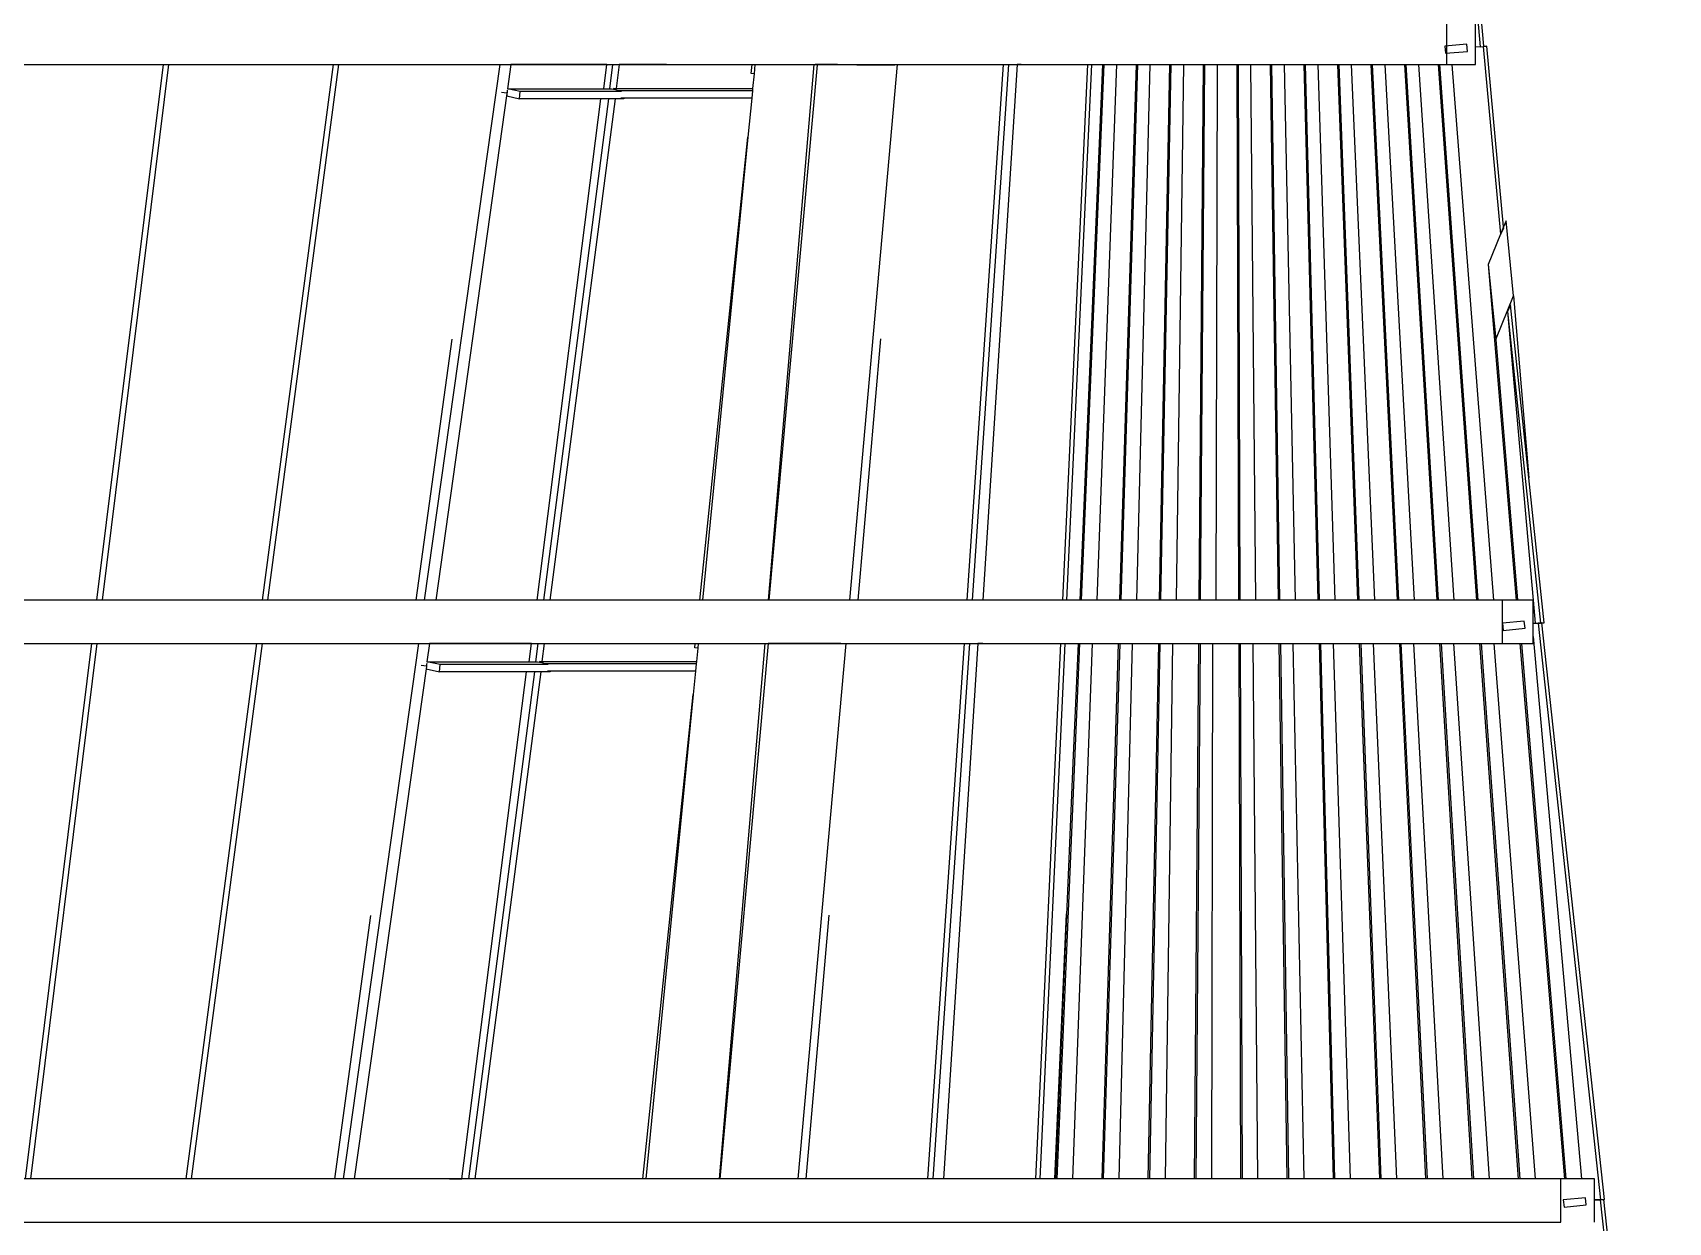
# Model space of a CAD drawing. Header units: millimetres. Extents: x 90964 to 877642, y 656808 to 1438307.
# Drawn here: x 854512 to 865818, y 1241727 to 1249947 of the extents above; entities that cross this region are included whole.
import ezdxf

# ---------------------------------------------------------------- set-up
doc = ezdxf.new("R2010")
doc.units = ezdxf.units.MM
doc.header["$LTSCALE"] = 300
doc.layers.add('ProfileEdges', color=7, linetype='Continuous')
doc.layers.add('SectionCutEdges', color=7, linetype='Continuous')

msp = doc.modelspace()

# ---------------------------------------------------------------- linework, layer by layer
at = {"color": 251}
for p, q in [((864485.8, 1249850.9), (864518.3, 1249850.6)), ((864543.3, 1249854.4), (864562.3, 1249854.6)), ((855412.4, 1249726.5), (854952.9, 1246026.5)), ((855450.5, 1249726.5), (854991, 1246026.5)), ((856587.5, 1249726.5), (856097.2, 1246026.5)), ((856625.6, 1249726.5), (856135.3, 1246026.5)), ((857221, 1246026.5), (857742.2, 1249726.5)), ((857817.3, 1249726.5), (857793.9, 1249560.5)), ((858459.2, 1249560.5), (858480.3, 1249726.5)), ((858520.4, 1249726.5), (858498.8, 1249560.5)), ((858565.9, 1249726.5), (858544.5, 1249562.2)), ((859477.7, 1249665.6), (859484.1, 1249726.5)), ((859498.3, 1249663.3), (859477.7, 1249665.6)), ((859498.3, 1249663.3), (859488.4, 1249562.2)), ((859504.5, 1249726.5), (859498.3, 1249663.3)), ((859598.8, 1246026.5), (859913.6, 1249726.5)), ((859934.4, 1249724.7), (859600.7, 1246026.5)), ((859920.7, 1249726.3), (859919.2, 1249726.5)), ((859920.7, 1249726.5), (859920.7, 1249726.3)), ((859934.4, 1249724.7), (859920.7, 1249726.3)), ((860208.1, 1249725.9), (859934.4, 1249724.7)), ((860074, 1249726.5), (860208.1, 1249725.9)), ((860488.4, 1249726.5), (860156.7, 1246026.5)), ((860209.8, 1249725.9), (860208.1, 1249725.9)), ((860209.8, 1249725.9), (860452.8, 1249724.8)), ((860452.8, 1249724.8), (860470.5, 1249724.8)), ((861221.1, 1249726.5), (860968.9, 1246026.5)), ((861257.8, 1249726.5), (861005.6, 1246026.5)), ((861316.4, 1249726.5), (861080.3, 1246026.5)), ((861633.2, 1246026.5), (861805.6, 1249726.5)), ((861830.3, 1249726.5), (861657.8, 1246026.5)), ((861906.7, 1249726.5), (861750.5, 1246026.5)), ((861915.9, 1249726.5), (861759.6, 1246026.5)), ((862002.6, 1249726.5), (861867.9, 1246026.5)), ((862138.7, 1249726.5), (862024.7, 1246026.5)), ((862147.9, 1249726.5), (862033.9, 1246026.5)), ((862234.6, 1249726.5), (862142.1, 1246026.5)), ((862370.7, 1249726.5), (862298.9, 1246026.5)), ((862379.9, 1249726.5), (862308.1, 1246026.5)), ((862466.5, 1249726.5), (862416.3, 1246026.5)), ((862602.7, 1249726.5), (862573.2, 1246026.5)), ((862611.9, 1249726.5), (862582.4, 1246026.5)), ((862698.5, 1249726.5), (862690.5, 1246026.5)), ((862834.7, 1249726.5), (862847.4, 1246026.5)), ((862843.9, 1249726.5), (862856.6, 1246026.5)), ((862930.5, 1249726.5), (862964.7, 1246026.5)), ((863066.7, 1249726.5), (863121.6, 1246026.5)), ((863075.9, 1249726.5), (863130.8, 1246026.5)), ((863162.5, 1249726.5), (863238.9, 1246026.5)), ((863298.6, 1249726.5), (863395.8, 1246026.5)), ((863307.8, 1249726.5), (863405, 1246026.5)), ((863394.5, 1249726.5), (863513.1, 1246026.5)), ((863530.6, 1249726.5), (863670, 1246026.5)), ((863539.8, 1249726.5), (863679.2, 1246026.5)), ((863626.5, 1249726.5), (863787.4, 1246026.5)), ((863762.5, 1249726.5), (863944.1, 1246026.5)), ((863771.7, 1249726.5), (863953.3, 1246026.5)), ((863858.5, 1249726.5), (864061.6, 1246026.5)), ((863994.5, 1249726.5), (864218.3, 1246026.5)), ((864003.7, 1249726.5), (864227.5, 1246026.5)), ((864090.5, 1249726.5), (864335.8, 1246026.5)), ((864226.4, 1249726.5), (864492.5, 1246026.5)), ((864235.6, 1249726.5), (864501.7, 1246026.5)), ((864322.5, 1249726.5), (864610, 1246026.5)), ((857791.6, 1249543.7), (857790, 1249532.8)), ((857791.6, 1249543.7), (857790.7, 1249532.6)), ((857792.5, 1249550.2), (857791.6, 1249543.7)), ((857881.2, 1249540.7), (857793.2, 1249560.5)), ((857793.9, 1249560.5), (857793.9, 1249560.5)), ((857793.9, 1249560.5), (858459.2, 1249560.5)), ((858459.2, 1249560.5), (858498.8, 1249560.5)), ((858498.8, 1249560.5), (858512.9, 1249560.5)), ((858512.9, 1249560.5), (858526.6, 1249557.4)), ((858526.7, 1249562.2), (858526.6, 1249557.4)), ((858526.6, 1249557.4), (858540.7, 1249554.3)), ((858540.7, 1249554.3), (858526.7, 1249562.2)), ((858526.7, 1249562.2), (858544.5, 1249562.2)), ((858556.3, 1249545.5), (858540.7, 1249554.3)), ((858544.5, 1249562.2), (859488.4, 1249562.2)), ((858556.2, 1249542.2), (858556.3, 1249545.5)), ((859486.8, 1249545.5), (858556.3, 1249545.5)), ((859486.8, 1249545.5), (859481.9, 1249495.8)), ((859488.4, 1249562.2), (859486.8, 1249545.5)), ((857790.2, 1249526.1), (857297.2, 1246026.5)), ((857752, 1249536.8), (857790, 1249532.6)), ((857790.2, 1249526.1), (857789, 1249511)), ((857789, 1249511), (857877.3, 1249491.1)), ((857790, 1249532.8), (857790.7, 1249532.6)), ((857790, 1249532.8), (857790, 1249532.7)), ((857790.7, 1249532.6), (857790, 1249532.7)), ((857790, 1249532.7), (857790, 1249532.6)), ((857790.7, 1249532.6), (857790.2, 1249526.1)), ((857790.7, 1249532.6), (857790.7, 1249532.6)), ((857877.3, 1249491.1), (857881.2, 1249540.7)), ((858439.8, 1249491.1), (857877.3, 1249491.1)), ((858581.9, 1249540.7), (857881.2, 1249540.7)), ((857998.2, 1246026.5), (858439.8, 1249491.1)), ((858492.4, 1249491.1), (858041.9, 1246026.5)), ((858537.1, 1249491.1), (858086.6, 1246026.5)), ((858492.4, 1249491.1), (858439.8, 1249491.1)), ((858537.1, 1249491.1), (858492.4, 1249491.1)), ((858597.3, 1249491.1), (858537.1, 1249491.1)), ((858597.6, 1249495.8), (858577.5, 1249495.8)), ((858597.6, 1249495.8), (858597.3, 1249491.1)), ((859481.9, 1249495.8), (858597.6, 1249495.8)), ((859481.9, 1249495.8), (859455.5, 1249226.3)), ((859122.6, 1246026.5), (859455.5, 1249226.3)), ((859455.5, 1249226.3), (859141.8, 1246026.5)), ((864573.4, 1248344.7), (864766.6, 1246026.5)), ((864748.5, 1248129.5), (864853.5, 1246870.1)), ((864706.5, 1248021.4), (864884.2, 1246026.5)), ((857163.2, 1246026.5), (857410.3, 1247829.2)), ((860372, 1247831.6), (860214.4, 1246026.5)), ((864625.8, 1247827.1), (864775.8, 1246026.5)), ((864884.2, 1246026.5), (864898.4, 1245867.7)), ((864898.3, 1245865.6), (864884.2, 1245865.4)), ((864898.3, 1245865.6), (864900.8, 1245865.8)), ((864900.8, 1245865.6), (864898.3, 1245865.6)), ((864898.4, 1245867.7), (864900.7, 1245867.6)), ((864900.7, 1245867.6), (864933.1, 1245867.3)), ((864900.8, 1245865.6), (864900.8, 1245865.8)), ((864900.8, 1245865.8), (864900.9, 1245865.8)), ((864917.6, 1245865.7), (864900.8, 1245865.6)), ((854918, 1245726.5), (854458.6, 1242026.5)), ((854955, 1245726.5), (854495.6, 1242026.5)), ((856059.7, 1245726.5), (855569.4, 1242026.5)), ((856096.8, 1245726.5), (855606.4, 1242026.5)), ((856660.2, 1242026.5), (857181.5, 1245726.5)), ((857254.9, 1245726.5), (857237.1, 1245600.4)), ((857943.9, 1245600.4), (857960, 1245726.5)), ((858002.9, 1245726.5), (857986.5, 1245600.4)), ((858047.6, 1245726.5), (858031.4, 1245602)), ((859088.2, 1245695.8), (859091.4, 1245726.5)), ((859112, 1245726.5), (859108.7, 1245693.5)), ((859259.3, 1242026.5), (859574, 1245726.5)), ((859594.6, 1245726.5), (859261.2, 1242026.5)), ((860132.7, 1245726.5), (859801, 1242026.5)), ((860949.6, 1245726.5), (860697.4, 1242026.5)), ((860987.2, 1245726.5), (860735, 1242026.5)), ((861044.8, 1245726.5), (860807.2, 1242026.5)), ((861446.7, 1242026.5), (861619.2, 1245726.5)), ((861645.8, 1245726.5), (861473.3, 1242026.5)), ((861748.2, 1245726.5), (861592, 1242026.5)), ((861834.4, 1245726.5), (861699.6, 1242026.5)), ((861737.5, 1245726.5), (861702.7, 1244902.4)), ((862015.2, 1245726.5), (861901.2, 1242026.5)), ((862025.9, 1245726.5), (861911.9, 1242026.5)), ((862112.1, 1245726.5), (862019.5, 1242026.5)), ((862292.8, 1245726.5), (862221, 1242026.5)), ((862303.6, 1245726.5), (862231.8, 1242026.5)), ((862389.7, 1245726.5), (862339.4, 1242026.5)), ((862570.5, 1245726.5), (862540.9, 1242026.5)), ((862581.2, 1245726.5), (862551.7, 1242026.5)), ((862667.3, 1245726.5), (862659.2, 1242026.5)), ((862848.1, 1245726.5), (862860.8, 1242026.5)), ((862858.8, 1245726.5), (862871.5, 1242026.5)), ((862945, 1245726.5), (862979.1, 1242026.5)), ((863125.7, 1245726.5), (863180.7, 1242026.5)), ((863136.5, 1245726.5), (863191.4, 1242026.5)), ((863222.6, 1245726.5), (863299, 1242026.5)), ((863403.4, 1245726.5), (863500.5, 1242026.5)), ((863414.1, 1245726.5), (863511.3, 1242026.5)), ((863500.3, 1245726.5), (863618.9, 1242026.5)), ((863681, 1245726.5), (863820.4, 1242026.5)), ((863691.7, 1245726.5), (863831.1, 1242026.5)), ((863777.9, 1245726.5), (863938.7, 1242026.5)), ((863958.6, 1245726.5), (864140.2, 1242026.5)), ((863969.3, 1245726.5), (864150.9, 1242026.5)), ((864055.6, 1245726.5), (864258.6, 1242026.5)), ((864236.2, 1245726.5), (864460, 1242026.5)), ((864246.9, 1245726.5), (864470.8, 1242026.5)), ((864333.2, 1245726.5), (864578.5, 1242026.5)), ((864513.7, 1245726.5), (864779.8, 1242026.5)), ((864524.5, 1245726.5), (864790.6, 1242026.5)), ((864610.9, 1245726.5), (864898.4, 1242026.5)), ((864791.3, 1245726.5), (865099.6, 1242026.5)), ((864802.1, 1245726.5), (865110.4, 1242026.5)), ((864884.2, 1245775.5), (865218.3, 1242026.5)), ((857235.4, 1245588.4), (857234.5, 1245582.1)), ((857328.3, 1245580.3), (857236.3, 1245600.4)), ((857237.1, 1245600.4), (857237.1, 1245600.4)), ((857237.1, 1245600.4), (857943.9, 1245600.4)), ((857943.9, 1245600.4), (857986.5, 1245600.4)), ((857986.5, 1245600.4), (858000.6, 1245600.4)), ((858000.6, 1245600.4), (858014.1, 1245597.5)), ((858014.2, 1245602), (858014.1, 1245597.5)), ((858014.1, 1245597.5), (858030.3, 1245593.9)), ((858030.3, 1245593.9), (858014.2, 1245602)), ((858014.2, 1245602), (858031.4, 1245602)), ((858048.5, 1245584.8), (858030.3, 1245593.9)), ((858031.4, 1245602), (859099.8, 1245602)), ((859108.7, 1245693.5), (859088.2, 1245695.8)), ((859099.8, 1245602), (859098.1, 1245584.8)), ((859108.7, 1245693.5), (859099.8, 1245602)), ((857233.3, 1245567.4), (856734.5, 1242026.5)), ((857196, 1245576.7), (857233.2, 1245572.6)), ((857233.3, 1245567.4), (857231.9, 1245550.9)), ((857231.9, 1245550.9), (857324.1, 1245530.7)), ((857234.5, 1245582.1), (857233.2, 1245572.8)), ((857233.2, 1245572.8), (857233.8, 1245572.7)), ((857233.2, 1245572.8), (857233.2, 1245572.7)), ((857233.8, 1245572.7), (857233.2, 1245572.7)), ((857233.2, 1245572.7), (857233.2, 1245572.6)), ((857233.8, 1245572.7), (857233.3, 1245567.4)), ((857234.5, 1245582.1), (857233.8, 1245572.7)), ((857324.1, 1245530.7), (857328.3, 1245580.3)), ((857925, 1245530.7), (857324.1, 1245530.7)), ((858073.9, 1245580.3), (857328.3, 1245580.3)), ((857478, 1242026.5), (857925, 1245530.7)), ((857979.7, 1245530.7), (857524.1, 1242026.5)), ((858023.7, 1245530.7), (857568.1, 1242026.5)), ((857979.7, 1245530.7), (857925, 1245530.7)), ((858023.7, 1245530.7), (857979.7, 1245530.7)), ((858088.6, 1245530.7), (858023.7, 1245530.7)), ((858048.5, 1245581.8), (858048.5, 1245584.8)), ((859098.1, 1245584.8), (858048.5, 1245584.8)), ((858089, 1245535.2), (858069.4, 1245535.2)), ((858089, 1245535.2), (858088.6, 1245530.7)), ((859093.2, 1245535.2), (858089, 1245535.2)), ((859093.2, 1245535.2), (859077.4, 1245374.4)), ((859098.1, 1245584.8), (859093.2, 1245535.2)), ((858729.9, 1242026.5), (859077.4, 1245374.4)), ((859077.4, 1245374.4), (858749.1, 1242026.5)), ((861702.7, 1244902.4), (861581.2, 1242026.5)), ((856600.4, 1242026.5), (856849.8, 1243847.1)), ((860015.2, 1243849.2), (859855.5, 1242026.5)), ((861656.3, 1243857.5), (861575, 1242026.5)), ((865307.5, 1241881.9), (865350, 1241881.6)), ((865346.6, 1241881.2), (865307.5, 1241880.9))]:
    msp.add_line(p, q, dxfattribs=at)
at = {"layer": 'ProfileEdges'}
for points in [[(864287.2, 1250026.5), (846388.1, 1250026.5), (846388.1, 1249726.5), (864287.2, 1249726.5)], [(864670.8, 1246026.5), (846388.1, 1246026.5), (846388.1, 1245726.5), (864670.8, 1245726.5)], [(865074.8, 1242026.5), (846388.1, 1242026.5), (846388.1, 1241726.5), (865074.8, 1241726.5)]]:
    msp.add_lwpolyline(points, close=True, dxfattribs=at)
at = {"layer": 'SectionCutEdges', "color": 251}
for p, q in [((864157, 1253836.8), (864518.3, 1249850.6)), ((864543.3, 1249854.4), (864182.1, 1253839.2)), ((864485.8, 1249850.9), (864485.8, 1250026.5)), ((864425.2, 1249867.7), (864273.9, 1249855)), ((864273.9, 1249855), (864278.2, 1249805.1)), ((864278.2, 1249805.1), (864429.5, 1249817.9)), ((864429.5, 1249817.9), (864425.2, 1249867.7)), ((864485.8, 1249726.5), (864485.8, 1249850.9)), ((864518.3, 1249850.6), (864537, 1249852.2)), ((864543.4, 1249852.9), (864537, 1249852.3)), ((864537, 1249852.2), (864543.4, 1249852.8)), ((864537, 1249852.3), (864537, 1249852.2)), ((864537, 1249852.2), (864658.5, 1248554.3)), ((864543.4, 1249852.9), (864543.3, 1249854.4)), ((864562.3, 1249854.6), (864543.4, 1249852.9)), ((864543.4, 1249852.8), (864543.4, 1249852.9)), ((864679.2, 1248605.3), (864562.3, 1249854.6)), ((854275.3, 1249726.5), (855339.3, 1249726.5)), ((855339.3, 1249726.5), (855381.4, 1249726.5)), ((855381.4, 1249726.5), (855412.4, 1249726.5)), ((855412.4, 1249726.5), (855450.5, 1249726.5)), ((855450.5, 1249726.5), (856514.3, 1249726.5)), ((856514.3, 1249726.5), (856558.8, 1249726.5)), ((856558.8, 1249726.5), (856587.5, 1249726.5)), ((856587.5, 1249726.5), (856625.6, 1249726.5)), ((856625.6, 1249726.5), (857670.4, 1249726.5)), ((857670.4, 1249726.5), (857716.2, 1249726.5)), ((857716.2, 1249726.5), (857742.2, 1249726.5)), ((857742.2, 1249726.5), (857778.7, 1249726.5)), ((857778.7, 1249726.5), (857817.3, 1249726.5)), ((858480.3, 1249726.5), (857817.3, 1249726.5)), ((858480.3, 1249726.5), (858503.7, 1249726.5)), ((858503.7, 1249726.5), (858520.4, 1249726.5)), ((858520.4, 1249726.5), (858565.9, 1249726.5)), ((858892.3, 1249726.5), (858565.9, 1249726.5)), ((858892.3, 1249726.5), (859411, 1249726.5)), ((859411, 1249726.5), (859484.1, 1249726.5)), ((859484.1, 1249726.5), (859504.5, 1249726.5)), ((859504.5, 1249726.5), (859535.6, 1249726.5)), ((859535.6, 1249726.5), (859913.6, 1249726.5)), ((859913.6, 1249726.5), (859914.5, 1249726.5)), ((859914.5, 1249726.5), (859919.2, 1249726.5)), ((859919.2, 1249726.5), (859920.7, 1249726.5)), ((860074, 1249726.5), (859920.7, 1249726.5)), ((860074, 1249726.5), (860470.6, 1249726.5)), ((860470.6, 1249726.5), (860481.9, 1249726.5)), ((860481.9, 1249726.5), (860488.4, 1249726.5)), ((860488.4, 1249726.5), (860526.7, 1249726.5)), ((860526.7, 1249726.5), (860537.6, 1249726.5)), ((860537.6, 1249726.5), (860690, 1249726.5)), ((860690, 1249726.5), (861111.6, 1249726.5)), ((861111.6, 1249726.5), (861221.1, 1249726.5)), ((861221.1, 1249726.5), (861257.8, 1249726.5)), ((861257.8, 1249726.5), (861306.3, 1249726.5)), ((861306.3, 1249726.5), (861316.4, 1249726.5)), ((861345.2, 1249726.5), (861316.4, 1249726.5)), ((861345.2, 1249726.5), (861805.6, 1249726.5)), ((861805.6, 1249726.5), (861824.4, 1249726.5)), ((861824.4, 1249726.5), (861830.3, 1249726.5)), ((861830.3, 1249726.5), (861906.7, 1249726.5)), ((861906.7, 1249726.5), (861915.9, 1249726.5)), ((861915.9, 1249726.5), (861998.4, 1249726.5)), ((861998.4, 1249726.5), (862002.6, 1249726.5)), ((862002.6, 1249726.5), (862138.7, 1249726.5)), ((862138.7, 1249726.5), (862147.9, 1249726.5)), ((862147.9, 1249726.5), (862227, 1249726.5)), ((862227, 1249726.5), (862234.6, 1249726.5)), ((862234.6, 1249726.5), (862370.7, 1249726.5)), ((862370.7, 1249726.5), (862379.9, 1249726.5)), ((862379.9, 1249726.5), (862455.5, 1249726.5)), ((862455.5, 1249726.5), (862466.5, 1249726.5)), ((862466.5, 1249726.5), (862602.7, 1249726.5)), ((862602.7, 1249726.5), (862611.9, 1249726.5)), ((862611.9, 1249726.5), (862684, 1249726.5)), ((862684, 1249726.5), (862698.5, 1249726.5)), ((862698.5, 1249726.5), (862834.7, 1249726.5)), ((862834.7, 1249726.5), (862843.9, 1249726.5)), ((862843.9, 1249726.5), (862912.5, 1249726.5)), ((862912.5, 1249726.5), (862930.5, 1249726.5)), ((862930.5, 1249726.5), (863066.7, 1249726.5)), ((863066.7, 1249726.5), (863075.9, 1249726.5)), ((863075.9, 1249726.5), (863141, 1249726.5)), ((863141, 1249726.5), (863162.5, 1249726.5)), ((863162.5, 1249726.5), (863298.6, 1249726.5)), ((863298.6, 1249726.5), (863307.8, 1249726.5)), ((863307.8, 1249726.5), (863369.5, 1249726.5)), ((863369.5, 1249726.5), (863394.5, 1249726.5)), ((863394.5, 1249726.5), (863530.6, 1249726.5)), ((863530.6, 1249726.5), (863539.8, 1249726.5)), ((863539.8, 1249726.5), (863598.1, 1249726.5)), ((863598.1, 1249726.5), (863626.5, 1249726.5)), ((863626.5, 1249726.5), (863762.5, 1249726.5)), ((863762.5, 1249726.5), (863771.7, 1249726.5)), ((863771.7, 1249726.5), (863826.6, 1249726.5)), ((863826.6, 1249726.5), (863858.5, 1249726.5)), ((863858.5, 1249726.5), (863994.5, 1249726.5)), ((863994.5, 1249726.5), (864003.7, 1249726.5)), ((864003.7, 1249726.5), (864055.1, 1249726.5)), ((864055.1, 1249726.5), (864090.5, 1249726.5)), ((864090.5, 1249726.5), (864226.4, 1249726.5)), ((864226.4, 1249726.5), (864235.6, 1249726.5)), ((864235.6, 1249726.5), (864283.6, 1249726.5)), ((864283.6, 1249726.5), (864322.5, 1249726.5)), ((864322.5, 1249726.5), (864485.8, 1249726.5)), ((864696.2, 1248647.1), (864679.2, 1248605.3)), ((864748.5, 1248129.5), (864696.2, 1248647.1)), ((864658.5, 1248554.3), (864573.4, 1248344.7)), ((864679.2, 1248605.3), (864658.5, 1248554.3)), ((864658.6, 1248554), (864658.5, 1248554.3)), ((864658.6, 1248554), (864659, 1248549.5)), ((864659, 1248549.5), (864680.1, 1248596.2)), ((864680.1, 1248596.2), (864679.2, 1248605.3)), ((864573.4, 1248344.7), (864625.8, 1247827.1)), ((864625.8, 1247827.1), (864748.5, 1248129.5)), ((864727.1, 1248067.4), (864706.5, 1248021.4)), ((864706.5, 1248021.4), (864933.8, 1245867.4)), ((864853.5, 1246870.1), (864727.1, 1248067.4)), ((864959.1, 1245869.9), (864853.5, 1246870.1)), ((854894.1, 1246026.5), (853846.8, 1246026.5)), ((854903.5, 1246026.5), (854894.1, 1246026.5)), ((854952.9, 1246026.5), (854903.5, 1246026.5)), ((854991, 1246026.5), (854952.9, 1246026.5)), ((856038.2, 1246026.5), (854991, 1246026.5)), ((856047.6, 1246026.5), (856038.2, 1246026.5)), ((856097.2, 1246026.5), (856047.6, 1246026.5)), ((856135.3, 1246026.5), (856097.2, 1246026.5)), ((857163.2, 1246026.5), (856135.3, 1246026.5)), ((857172.6, 1246026.5), (857163.2, 1246026.5)), ((857221, 1246026.5), (857172.6, 1246026.5)), ((857297.2, 1246026.5), (857221, 1246026.5)), ((857363.8, 1246026.5), (857297.2, 1246026.5)), ((857895.7, 1246026.5), (857363.8, 1246026.5)), ((857998.2, 1246026.5), (857895.7, 1246026.5)), ((858008.2, 1246026.5), (857998.2, 1246026.5)), ((858041.9, 1246026.5), (858008.2, 1246026.5)), ((858086.6, 1246026.5), (858041.9, 1246026.5)), ((858167.3, 1246026.5), (858086.6, 1246026.5)), ((859122.6, 1246026.5), (858167.3, 1246026.5)), ((859141.8, 1246026.5), (859122.6, 1246026.5)), ((859598.8, 1246026.5), (859141.8, 1246026.5)), ((859600.3, 1246026.5), (859598.8, 1246026.5)), ((859600.7, 1246026.5), (859600.3, 1246026.5)), ((860139.6, 1246026.5), (859600.7, 1246026.5)), ((860156.7, 1246026.5), (860139.6, 1246026.5)), ((860201, 1246026.5), (860156.7, 1246026.5)), ((860214.4, 1246026.5), (860201, 1246026.5)), ((860356.6, 1246026.5), (860214.4, 1246026.5)), ((860923.8, 1246026.5), (860356.6, 1246026.5)), ((860968.9, 1246026.5), (860923.8, 1246026.5)), ((861005.6, 1246026.5), (860968.9, 1246026.5)), ((861056.5, 1246026.5), (861005.6, 1246026.5)), ((861080.3, 1246026.5), (861056.5, 1246026.5)), ((861148.1, 1246026.5), (861080.3, 1246026.5)), ((861633.2, 1246026.5), (861148.1, 1246026.5)), ((861651.9, 1246026.5), (861633.2, 1246026.5)), ((861657.8, 1246026.5), (861651.9, 1246026.5)), ((861732.5, 1246026.5), (861657.8, 1246026.5)), ((861750.5, 1246026.5), (861732.5, 1246026.5)), ((861759.6, 1246026.5), (861750.5, 1246026.5)), ((861833.4, 1246026.5), (861759.6, 1246026.5)), ((861867.9, 1246026.5), (861833.4, 1246026.5)), ((862024.7, 1246026.5), (861867.9, 1246026.5)), ((862033.9, 1246026.5), (862024.7, 1246026.5)), ((862107.6, 1246026.5), (862033.9, 1246026.5)), ((862142.1, 1246026.5), (862107.6, 1246026.5)), ((862298.9, 1246026.5), (862142.1, 1246026.5)), ((862308.1, 1246026.5), (862298.9, 1246026.5)), ((862381.8, 1246026.5), (862308.1, 1246026.5)), ((862416.3, 1246026.5), (862381.8, 1246026.5)), ((862573.2, 1246026.5), (862416.3, 1246026.5)), ((862582.4, 1246026.5), (862573.2, 1246026.5)), ((862656.1, 1246026.5), (862582.4, 1246026.5)), ((862690.5, 1246026.5), (862656.1, 1246026.5)), ((862847.4, 1246026.5), (862690.5, 1246026.5)), ((862856.6, 1246026.5), (862847.4, 1246026.5)), ((862930.3, 1246026.5), (862856.6, 1246026.5)), ((862964.7, 1246026.5), (862930.3, 1246026.5)), ((863121.6, 1246026.5), (862964.7, 1246026.5)), ((863130.8, 1246026.5), (863121.6, 1246026.5)), ((863204.5, 1246026.5), (863130.8, 1246026.5)), ((863238.9, 1246026.5), (863204.5, 1246026.5)), ((863395.8, 1246026.5), (863238.9, 1246026.5)), ((863405, 1246026.5), (863395.8, 1246026.5)), ((863478.7, 1246026.5), (863405, 1246026.5)), ((863513.1, 1246026.5), (863478.7, 1246026.5)), ((863670, 1246026.5), (863513.1, 1246026.5)), ((863679.2, 1246026.5), (863670, 1246026.5)), ((863752.9, 1246026.5), (863679.2, 1246026.5)), ((863787.4, 1246026.5), (863752.9, 1246026.5)), ((863944.1, 1246026.5), (863787.4, 1246026.5)), ((863953.3, 1246026.5), (863944.1, 1246026.5)), ((864027.1, 1246026.5), (863953.3, 1246026.5)), ((864061.6, 1246026.5), (864027.1, 1246026.5)), ((864218.3, 1246026.5), (864061.6, 1246026.5)), ((864227.5, 1246026.5), (864218.3, 1246026.5)), ((864301.3, 1246026.5), (864227.5, 1246026.5)), ((864335.8, 1246026.5), (864301.3, 1246026.5)), ((864492.5, 1246026.5), (864335.8, 1246026.5)), ((864501.7, 1246026.5), (864492.5, 1246026.5)), ((864575.6, 1246026.5), (864501.7, 1246026.5)), ((864610, 1246026.5), (864575.6, 1246026.5)), ((864766.6, 1246026.5), (864610, 1246026.5)), ((864775.8, 1246026.5), (864766.6, 1246026.5)), ((864849.8, 1246026.5), (864775.8, 1246026.5)), ((864884.2, 1246026.5), (864849.8, 1246026.5)), ((864884.2, 1245865.4), (864884.2, 1246026.5)), ((864822.5, 1245881.4), (864670.7, 1245866.5)), ((864670.7, 1245866.5), (864675.7, 1245816.8)), ((864675.7, 1245816.8), (864827.5, 1245831.7)), ((864827.5, 1245831.7), (864822.5, 1245881.4)), ((864884.2, 1245775.5), (864884.2, 1245865.4)), ((864933.1, 1245867.3), (864917.6, 1245865.7)), ((864917.6, 1245865.7), (865350, 1241881.6)), ((864933.8, 1245867.4), (864933.1, 1245867.3)), ((864942.9, 1245868.4), (864933.8, 1245867.4)), ((864933.8, 1245867.3), (864942.9, 1245868.3)), ((864933.8, 1245867.4), (864933.8, 1245867.3)), ((864942.9, 1245868.3), (864959.1, 1245869.9)), ((864942.9, 1245868.3), (864942.9, 1245868.4)), ((865375.9, 1241884.2), (864942.9, 1245868.3)), ((853813.3, 1245726.5), (854842.3, 1245726.5)), ((854842.3, 1245726.5), (854886.5, 1245726.5)), ((854886.5, 1245726.5), (854918, 1245726.5)), ((854918, 1245726.5), (854955, 1245726.5)), ((854955, 1245726.5), (855983.9, 1245726.5)), ((855983.9, 1245726.5), (856030.5, 1245726.5)), ((856030.5, 1245726.5), (856059.7, 1245726.5)), ((856059.7, 1245726.5), (856096.8, 1245726.5)), ((856096.8, 1245726.5), (857107.1, 1245726.5)), ((857107.1, 1245726.5), (857155.1, 1245726.5)), ((857155.1, 1245726.5), (857181.5, 1245726.5)), ((857181.5, 1245726.5), (857217.1, 1245726.5)), ((857217.1, 1245726.5), (857254.9, 1245726.5)), ((857960, 1245726.5), (857254.9, 1245726.5)), ((857960, 1245726.5), (857985.6, 1245726.5)), ((857985.6, 1245726.5), (858002.9, 1245726.5)), ((858002.9, 1245726.5), (858047.6, 1245726.5)), ((858047.6, 1245726.5), (858365.1, 1245726.5)), ((858365.1, 1245726.5), (858970.4, 1245726.5)), ((858970.4, 1245726.5), (859091.4, 1245726.5)), ((859091.4, 1245726.5), (859112, 1245726.5)), ((859112, 1245726.5), (859142.7, 1245726.5)), ((859142.7, 1245726.5), (859574, 1245726.5)), ((859574, 1245726.5), (859574.7, 1245726.5)), ((859574.7, 1245726.5), (859594.6, 1245726.5)), ((860097.2, 1245726.5), (859594.6, 1245726.5)), ((860097.2, 1245726.5), (860126, 1245726.5)), ((860126, 1245726.5), (860132.7, 1245726.5)), ((860132.7, 1245726.5), (860168.5, 1245726.5)), ((860168.5, 1245726.5), (860179.7, 1245726.5)), ((860179.7, 1245726.5), (860343.8, 1245726.5)), ((860343.8, 1245726.5), (860827.4, 1245726.5)), ((860827.4, 1245726.5), (860949.6, 1245726.5)), ((860949.6, 1245726.5), (860987.2, 1245726.5)), ((860987.2, 1245726.5), (861033.6, 1245726.5)), ((861033.6, 1245726.5), (861044.8, 1245726.5)), ((861079.9, 1245726.5), (861044.8, 1245726.5)), ((861079.9, 1245726.5), (861619.2, 1245726.5)), ((861619.2, 1245726.5), (861638.8, 1245726.5)), ((861638.8, 1245726.5), (861645.8, 1245726.5)), ((861645.8, 1245726.5), (861728.8, 1245726.5)), ((861728.8, 1245726.5), (861737.5, 1245726.5)), ((861737.5, 1245726.5), (861748.2, 1245726.5)), ((861748.2, 1245726.5), (861829.6, 1245726.5)), ((861829.6, 1245726.5), (861834.4, 1245726.5)), ((861834.4, 1245726.5), (862015.2, 1245726.5)), ((862015.2, 1245726.5), (862025.9, 1245726.5)), ((862025.9, 1245726.5), (862103.8, 1245726.5)), ((862103.8, 1245726.5), (862112.1, 1245726.5)), ((862112.1, 1245726.5), (862292.8, 1245726.5)), ((862292.8, 1245726.5), (862303.6, 1245726.5)), ((862303.6, 1245726.5), (862378, 1245726.5)), ((862378, 1245726.5), (862389.7, 1245726.5)), ((862389.7, 1245726.5), (862570.5, 1245726.5)), ((862570.5, 1245726.5), (862581.2, 1245726.5)), ((862581.2, 1245726.5), (862652.2, 1245726.5)), ((862652.2, 1245726.5), (862667.3, 1245726.5)), ((862667.3, 1245726.5), (862848.1, 1245726.5)), ((862848.1, 1245726.5), (862858.8, 1245726.5)), ((862858.8, 1245726.5), (862926.4, 1245726.5)), ((862926.4, 1245726.5), (862945, 1245726.5)), ((862945, 1245726.5), (863125.7, 1245726.5)), ((863125.7, 1245726.5), (863136.5, 1245726.5)), ((863136.5, 1245726.5), (863200.6, 1245726.5)), ((863200.6, 1245726.5), (863222.6, 1245726.5)), ((863222.6, 1245726.5), (863403.4, 1245726.5)), ((863403.4, 1245726.5), (863414.1, 1245726.5)), ((863414.1, 1245726.5), (863474.7, 1245726.5)), ((863474.7, 1245726.5), (863500.3, 1245726.5)), ((863500.3, 1245726.5), (863681, 1245726.5)), ((863681, 1245726.5), (863691.7, 1245726.5)), ((863691.7, 1245726.5), (863748.9, 1245726.5)), ((863748.9, 1245726.5), (863777.9, 1245726.5)), ((863777.9, 1245726.5), (863958.6, 1245726.5)), ((863958.6, 1245726.5), (863969.3, 1245726.5)), ((863969.3, 1245726.5), (864023.1, 1245726.5)), ((864023.1, 1245726.5), (864055.6, 1245726.5)), ((864055.6, 1245726.5), (864236.2, 1245726.5)), ((864236.2, 1245726.5), (864246.9, 1245726.5)), ((864246.9, 1245726.5), (864297.3, 1245726.5)), ((864297.3, 1245726.5), (864333.2, 1245726.5)), ((864333.2, 1245726.5), (864513.7, 1245726.5)), ((864513.7, 1245726.5), (864524.5, 1245726.5)), ((864524.5, 1245726.5), (864571.5, 1245726.5)), ((864571.5, 1245726.5), (864610.9, 1245726.5)), ((864610.9, 1245726.5), (864791.3, 1245726.5)), ((864791.3, 1245726.5), (864802.1, 1245726.5)), ((864802.1, 1245726.5), (864845.7, 1245726.5)), ((864845.7, 1245726.5), (864884.2, 1245726.5)), ((864884.2, 1245726.5), (864884.2, 1245775.5)), ((855508.4, 1242026.5), (854495.6, 1242026.5)), ((855518, 1242026.5), (855508.4, 1242026.5)), ((855569.4, 1242026.5), (855518, 1242026.5)), ((855606.4, 1242026.5), (855569.4, 1242026.5)), ((856600.4, 1242026.5), (855606.4, 1242026.5)), ((856610.2, 1242026.5), (856600.4, 1242026.5)), ((856660.2, 1242026.5), (856610.2, 1242026.5)), ((856734.5, 1242026.5), (856660.2, 1242026.5)), ((856790.1, 1242026.5), (856734.5, 1242026.5)), ((857392, 1242026.5), (856790.1, 1242026.5)), ((857392, 1242026.5), (857478, 1242026.5)), ((857488.2, 1242026.5), (857478, 1242026.5)), ((857524.1, 1242026.5), (857488.2, 1242026.5)), ((857568.1, 1242026.5), (857524.1, 1242026.5)), ((857662.8, 1242026.5), (857568.1, 1242026.5)), ((858711.6, 1242026.5), (857662.8, 1242026.5)), ((858729.9, 1242026.5), (858711.6, 1242026.5)), ((858749.1, 1242026.5), (858729.9, 1242026.5)), ((859259.3, 1242026.5), (858749.1, 1242026.5)), ((859260.5, 1242026.5), (859259.3, 1242026.5)), ((859261.2, 1242026.5), (859260.5, 1242026.5)), ((859783.5, 1242026.5), (859261.2, 1242026.5)), ((859801, 1242026.5), (859783.5, 1242026.5)), ((859843.1, 1242026.5), (859801, 1242026.5)), ((859855.5, 1242026.5), (859843.1, 1242026.5)), ((859994, 1242026.5), (859855.5, 1242026.5)), ((860664.9, 1242026.5), (859994, 1242026.5)), ((860697.4, 1242026.5), (860664.9, 1242026.5)), ((860735, 1242026.5), (860697.4, 1242026.5)), ((860781.8, 1242026.5), (860735, 1242026.5)), ((860807.2, 1242026.5), (860781.8, 1242026.5)), ((860888.1, 1242026.5), (860807.2, 1242026.5)), ((861446.7, 1242026.5), (860888.1, 1242026.5)), ((861466.3, 1242026.5), (861446.7, 1242026.5)), ((861473.3, 1242026.5), (861466.3, 1242026.5)), ((861547.6, 1242026.5), (861473.3, 1242026.5)), ((861575, 1242026.5), (861547.6, 1242026.5)), ((861581.2, 1242026.5), (861575, 1242026.5)), ((861592, 1242026.5), (861581.2, 1242026.5)), ((861665.3, 1242026.5), (861592, 1242026.5)), ((861699.6, 1242026.5), (861665.3, 1242026.5)), ((861901.2, 1242026.5), (861699.6, 1242026.5)), ((861911.9, 1242026.5), (861901.2, 1242026.5)), ((861985.1, 1242026.5), (861911.9, 1242026.5)), ((862019.5, 1242026.5), (861985.1, 1242026.5)), ((862221, 1242026.5), (862019.5, 1242026.5)), ((862231.8, 1242026.5), (862221, 1242026.5)), ((862305, 1242026.5), (862231.8, 1242026.5)), ((862339.4, 1242026.5), (862305, 1242026.5)), ((862540.9, 1242026.5), (862339.4, 1242026.5)), ((862551.7, 1242026.5), (862540.9, 1242026.5)), ((862624.9, 1242026.5), (862551.7, 1242026.5)), ((862659.2, 1242026.5), (862624.9, 1242026.5)), ((862860.8, 1242026.5), (862659.2, 1242026.5)), ((862871.5, 1242026.5), (862860.8, 1242026.5)), ((862944.8, 1242026.5), (862871.5, 1242026.5)), ((862979.1, 1242026.5), (862944.8, 1242026.5)), ((863180.7, 1242026.5), (862979.1, 1242026.5)), ((863191.4, 1242026.5), (863180.7, 1242026.5)), ((863264.6, 1242026.5), (863191.4, 1242026.5)), ((863299, 1242026.5), (863264.6, 1242026.5)), ((863500.5, 1242026.5), (863299, 1242026.5)), ((863511.3, 1242026.5), (863500.5, 1242026.5)), ((863584.5, 1242026.5), (863511.3, 1242026.5)), ((863618.9, 1242026.5), (863584.5, 1242026.5)), ((863820.4, 1242026.5), (863618.9, 1242026.5)), ((863831.1, 1242026.5), (863820.4, 1242026.5)), ((863904.4, 1242026.5), (863831.1, 1242026.5)), ((863938.7, 1242026.5), (863904.4, 1242026.5)), ((864140.2, 1242026.5), (863938.7, 1242026.5)), ((864150.9, 1242026.5), (864140.2, 1242026.5)), ((864224.3, 1242026.5), (864150.9, 1242026.5)), ((864258.6, 1242026.5), (864224.3, 1242026.5)), ((864460, 1242026.5), (864258.6, 1242026.5)), ((864470.8, 1242026.5), (864460, 1242026.5)), ((864544.1, 1242026.5), (864470.8, 1242026.5)), ((864578.5, 1242026.5), (864544.1, 1242026.5)), ((864779.8, 1242026.5), (864578.5, 1242026.5)), ((864790.6, 1242026.5), (864779.8, 1242026.5)), ((864864, 1242026.5), (864790.6, 1242026.5)), ((864898.4, 1242026.5), (864864, 1242026.5)), ((865099.6, 1242026.5), (864898.4, 1242026.5)), ((865110.4, 1242026.5), (865099.6, 1242026.5)), ((865183.9, 1242026.5), (865110.4, 1242026.5)), ((865218.3, 1242026.5), (865183.9, 1242026.5)), ((865307.5, 1242026.5), (865218.3, 1242026.5)), ((865307.5, 1241881.9), (865307.5, 1242026.5)), ((865244.6, 1241896), (865091.9, 1241880.8)), ((865091.9, 1241880.8), (865097.1, 1241831)), ((865249.8, 1241846.3), (865244.6, 1241896)), ((865307.5, 1241880.9), (865307.5, 1241881.9)), ((865307.5, 1241726.5), (865307.5, 1241880.9)), ((865350, 1241881.6), (865346.6, 1241881.2)), ((865346.6, 1241881.2), (865792.3, 1237895.7)), ((865372.1, 1241883.9), (865350, 1241881.6)), ((865350, 1241881.6), (865372.1, 1241883.8)), ((865372.1, 1241883.8), (865375.9, 1241884.2)), ((865372.1, 1241883.8), (865372.1, 1241883.9)), ((865817.7, 1237899.4), (865372.1, 1241883.8)), ((865097.1, 1241831), (865249.8, 1241846.3))]:
    msp.add_line(p, q, dxfattribs=at)

doc.saveas('drawing.dxf')
